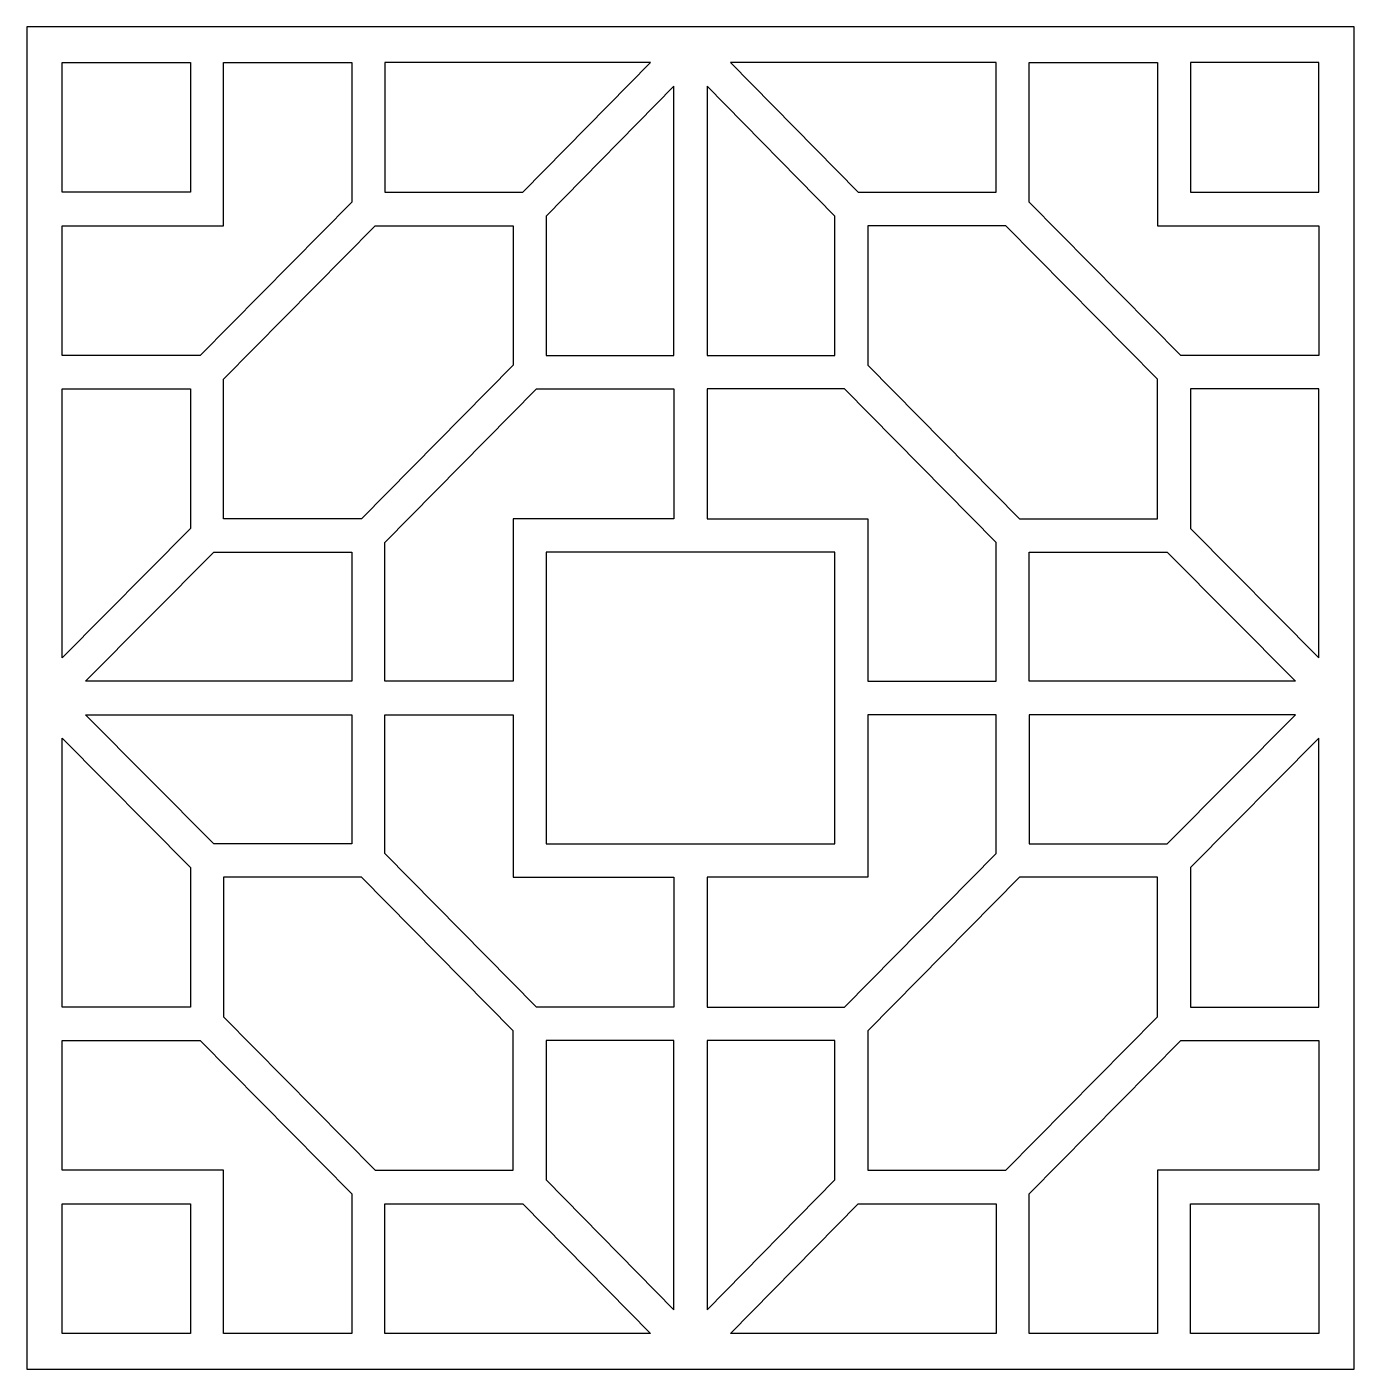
# Model space of a CAD drawing. Header units: centimetres. Extents: x -1.98 to 1.98, y -2 to 2.
import ezdxf

# ---------------------------------------------------------------- set-up
doc = ezdxf.new("R2010")
doc.units = ezdxf.units.CM
doc.header["$MEASUREMENT"] = 0
doc.layers.add('Layer 1', color=7, linetype='Continuous')

msp = doc.modelspace()

# ---------------------------------------------------------------- linework, layer by layer
at = {"layer": 'Layer 1', "color": 177}
for points, knots in [([(-1.97856, 2.00073), (-1.97856, 2.00073), (1.97856, 2.00073), (1.97856, 2.00073), (1.97856, 2.00073), (1.97856, 2.00073), (1.97856, -2.00073), (1.97856, -2.00073), (1.97856, -2.00073), (1.97856, -2.00073), (-1.97856, -2.00073), (-1.97856, -2.00073), (-1.97856, -2.00073), (-1.97856, -2.00073), (-1.97856, 2.00073), (-1.97856, 2.00073), (-1.97856, 2.00073), (-1.97856, 2.00073), (-1.97856, 2.00073), (-1.97856, 2.00073)], [0, 0, 0, 0, 0.1666667, 0.1666667, 0.1666667, 0.1666667, 0.3333333, 0.3333333, 0.3333333, 0.3333333, 0.5, 0.5, 0.5, 0.5, 0.6666667, 0.6666667, 0.6666667, 0.6666667, 1, 1, 1, 1]), ([(-1.87339, 1.50753), (-1.87339, 1.50753), (-1.49082, 1.50753), (-1.49082, 1.50753), (-1.49082, 1.50753), (-1.49082, 1.50753), (-1.49082, 1.89438), (-1.49082, 1.89438), (-1.49082, 1.89438), (-1.49082, 1.89438), (-1.87339, 1.89438), (-1.87339, 1.89438), (-1.87339, 1.89438), (-1.87339, 1.89438), (-1.87339, 1.50753), (-1.87339, 1.50753), (-1.87339, 1.50753), (-1.87339, 1.50753), (-1.87339, 1.50753), (-1.87339, 1.50753)], [0, 0, 0, 0, 0.1666667, 0.1666667, 0.1666667, 0.1666667, 0.3333333, 0.3333333, 0.3333333, 0.3333333, 0.5, 0.5, 0.5, 0.5, 0.6666667, 0.6666667, 0.6666667, 0.6666667, 1, 1, 1, 1]), ([(-1.87339, 1.02097), (-1.87339, 1.02097), (-1.46194, 1.02097), (-1.46194, 1.02097), (-1.46194, 1.02097), (-1.46194, 1.02097), (-1.00966, 1.47833), (-1.00966, 1.47833), (-1.00966, 1.47833), (-1.00966, 1.47833), (-1.00966, 1.89438), (-1.00966, 1.89438), (-1.00966, 1.89438), (-1.00966, 1.89438), (-1.39222, 1.89438), (-1.39222, 1.89438), (-1.39222, 1.89438), (-1.39222, 1.89438), (-1.39222, 1.40783), (-1.39222, 1.40783), (-1.39222, 1.40783), (-1.39222, 1.40783), (-1.87339, 1.40783), (-1.87339, 1.40783), (-1.87339, 1.40783), (-1.87339, 1.40783), (-1.87339, 1.02097), (-1.87339, 1.02097), (-1.87339, 1.02097), (-1.87339, 1.02097), (-1.87339, 1.02097), (-1.87339, 1.02097)], [0, 0, 0, 0, 0.1111111, 0.1111111, 0.1111111, 0.1111111, 0.2222222, 0.2222222, 0.2222222, 0.2222222, 0.3333333, 0.3333333, 0.3333333, 0.3333333, 0.4444444, 0.4444444, 0.4444444, 0.4444444, 0.5555556, 0.5555556, 0.5555556, 0.5555556, 0.6666667, 0.6666667, 0.6666667, 0.6666667, 0.7777778, 0.7777778, 0.7777778, 0.7777778, 1, 1, 1, 1]), ([(-0.91106, 1.50753), (-0.91106, 1.50753), (-0.91106, 1.89438), (-0.91106, 1.89438), (-0.91106, 1.89438), (-0.91106, 1.89438), (-0.11883, 1.89438), (-0.11883, 1.89438), (-0.11883, 1.89438), (-0.11883, 1.89438), (-0.49943, 1.50753), (-0.49943, 1.50753), (-0.49943, 1.50753), (-0.49943, 1.50753), (-0.91106, 1.50753), (-0.91106, 1.50753), (-0.91106, 1.50753), (-0.91106, 1.50753), (-0.91106, 1.50753), (-0.91106, 1.50753)], [0, 0, 0, 0, 0.1666667, 0.1666667, 0.1666667, 0.1666667, 0.3333333, 0.3333333, 0.3333333, 0.3333333, 0.5, 0.5, 0.5, 0.5, 0.6666667, 0.6666667, 0.6666667, 0.6666667, 1, 1, 1, 1]), ([(0.11884, 1.89438), (0.11884, 1.89438), (0.91106, 1.89438), (0.91106, 1.89438), (0.91106, 1.89438), (0.91106, 1.89438), (0.91106, 1.50753), (0.91106, 1.50753), (0.91106, 1.50753), (0.91106, 1.50753), (0.49944, 1.50753), (0.49944, 1.50753), (0.49944, 1.50753), (0.49944, 1.50753), (0.11884, 1.89438), (0.11884, 1.89438), (0.11884, 1.89438), (0.11884, 1.89438), (0.11884, 1.89438), (0.11884, 1.89438)], [0, 0, 0, 0, 0.1666667, 0.1666667, 0.1666667, 0.1666667, 0.3333333, 0.3333333, 0.3333333, 0.3333333, 0.5, 0.5, 0.5, 0.5, 0.6666667, 0.6666667, 0.6666667, 0.6666667, 1, 1, 1, 1]), ([(1.00966, 1.47833), (1.00966, 1.47833), (1.46195, 1.02097), (1.46195, 1.02097), (1.46195, 1.02097), (1.46195, 1.02097), (1.87339, 1.02097), (1.87339, 1.02097), (1.87339, 1.02097), (1.87339, 1.02097), (1.87339, 1.40783), (1.87339, 1.40783), (1.87339, 1.40783), (1.87339, 1.40783), (1.39223, 1.40783), (1.39223, 1.40783), (1.39223, 1.40783), (1.39223, 1.40783), (1.39223, 1.89438), (1.39223, 1.89438), (1.39223, 1.89438), (1.39223, 1.89438), (1.00966, 1.89438), (1.00966, 1.89438), (1.00966, 1.89438), (1.00966, 1.89438), (1.00966, 1.47833), (1.00966, 1.47833), (1.00966, 1.47833), (1.00966, 1.47833), (1.00966, 1.47833), (1.00966, 1.47833)], [0, 0, 0, 0, 0.1111111, 0.1111111, 0.1111111, 0.1111111, 0.2222222, 0.2222222, 0.2222222, 0.2222222, 0.3333333, 0.3333333, 0.3333333, 0.3333333, 0.4444444, 0.4444444, 0.4444444, 0.4444444, 0.5555556, 0.5555556, 0.5555556, 0.5555556, 0.6666667, 0.6666667, 0.6666667, 0.6666667, 0.7777778, 0.7777778, 0.7777778, 0.7777778, 1, 1, 1, 1]), ([(1.49083, 1.50753), (1.49083, 1.50753), (1.49083, 1.89438), (1.49083, 1.89438), (1.49083, 1.89438), (1.49083, 1.89438), (1.87339, 1.89438), (1.87339, 1.89438), (1.87339, 1.89438), (1.87339, 1.89438), (1.87339, 1.50753), (1.87339, 1.50753), (1.87339, 1.50753), (1.87339, 1.50753), (1.49083, 1.50753), (1.49083, 1.50753), (1.49083, 1.50753), (1.49083, 1.50753), (1.49083, 1.50753), (1.49083, 1.50753)], [0, 0, 0, 0, 0.1666667, 0.1666667, 0.1666667, 0.1666667, 0.3333333, 0.3333333, 0.3333333, 0.3333333, 0.5, 0.5, 0.5, 0.5, 0.6666667, 0.6666667, 0.6666667, 0.6666667, 1, 1, 1, 1]), ([(-0.42989, 1.02097), (-0.42989, 1.02097), (-0.42989, 1.43685), (-0.42989, 1.43685), (-0.42989, 1.43685), (-0.42989, 1.43685), (-0.0493, 1.8237), (-0.0493, 1.8237), (-0.0493, 1.8237), (-0.0493, 1.8237), (-0.0493, 1.02097), (-0.0493, 1.02097), (-0.0493, 1.02097), (-0.0493, 1.02097), (-0.42989, 1.02097), (-0.42989, 1.02097), (-0.42989, 1.02097), (-0.42989, 1.02097), (-0.42989, 1.02097), (-0.42989, 1.02097)], [0, 0, 0, 0, 0.1666667, 0.1666667, 0.1666667, 0.1666667, 0.3333333, 0.3333333, 0.3333333, 0.3333333, 0.5, 0.5, 0.5, 0.5, 0.6666667, 0.6666667, 0.6666667, 0.6666667, 1, 1, 1, 1]), ([(0.0493, 1.02097), (0.0493, 1.02097), (0.0493, 1.8237), (0.0493, 1.8237), (0.0493, 1.8237), (0.0493, 1.8237), (0.4299, 1.43685), (0.4299, 1.43685), (0.4299, 1.43685), (0.4299, 1.43685), (0.4299, 1.02097), (0.4299, 1.02097), (0.4299, 1.02097), (0.4299, 1.02097), (0.0493, 1.02097), (0.0493, 1.02097), (0.0493, 1.02097), (0.0493, 1.02097), (0.0493, 1.02097), (0.0493, 1.02097)], [0, 0, 0, 0, 0.1666667, 0.1666667, 0.1666667, 0.1666667, 0.3333333, 0.3333333, 0.3333333, 0.3333333, 0.5, 0.5, 0.5, 0.5, 0.6666667, 0.6666667, 0.6666667, 0.6666667, 1, 1, 1, 1]), ([(-1.39222, 0.53442), (-1.39222, 0.53442), (-0.98077, 0.53442), (-0.98077, 0.53442), (-0.98077, 0.53442), (-0.98077, 0.53442), (-0.52849, 0.99177), (-0.52849, 0.99177), (-0.52849, 0.99177), (-0.52849, 0.99177), (-0.52849, 1.40783), (-0.52849, 1.40783), (-0.52849, 1.40783), (-0.52849, 1.40783), (-0.93994, 1.40783), (-0.93994, 1.40783), (-0.93994, 1.40783), (-0.93994, 1.40783), (-1.39222, 0.95047), (-1.39222, 0.95047), (-1.39222, 0.95047), (-1.39222, 0.95047), (-1.39222, 0.53442), (-1.39222, 0.53442), (-1.39222, 0.53442), (-1.39222, 0.53442), (-1.39222, 0.53442), (-1.39222, 0.53442)], [0, 0, 0, 0, 0.125, 0.125, 0.125, 0.125, 0.25, 0.25, 0.25, 0.25, 0.375, 0.375, 0.375, 0.375, 0.5, 0.5, 0.5, 0.5, 0.625, 0.625, 0.625, 0.625, 0.75, 0.75, 0.75, 0.75, 1, 1, 1, 1]), ([(0.5285, 0.99177), (0.5285, 0.99177), (0.5285, 1.40783), (0.5285, 1.40783), (0.5285, 1.40783), (0.5285, 1.40783), (0.93994, 1.40783), (0.93994, 1.40783), (0.93994, 1.40783), (0.93994, 1.40783), (1.39223, 0.95047), (1.39223, 0.95047), (1.39223, 0.95047), (1.39223, 0.95047), (1.39223, 0.53442), (1.39223, 0.53442), (1.39223, 0.53442), (1.39223, 0.53442), (0.98078, 0.53442), (0.98078, 0.53442), (0.98078, 0.53442), (0.98078, 0.53442), (0.5285, 0.99177), (0.5285, 0.99177), (0.5285, 0.99177), (0.5285, 0.99177), (0.5285, 0.99177), (0.5285, 0.99177)], [0, 0, 0, 0, 0.125, 0.125, 0.125, 0.125, 0.25, 0.25, 0.25, 0.25, 0.375, 0.375, 0.375, 0.375, 0.5, 0.5, 0.5, 0.5, 0.625, 0.625, 0.625, 0.625, 0.75, 0.75, 0.75, 0.75, 1, 1, 1, 1]), ([(-1.87339, 0.12017), (-1.87339, 0.12017), (-1.49082, 0.50503), (-1.49082, 0.50503), (-1.49082, 0.50503), (-1.49082, 0.50503), (-1.49082, 0.92127), (-1.49082, 0.92127), (-1.49082, 0.92127), (-1.49082, 0.92127), (-1.87339, 0.92127), (-1.87339, 0.92127), (-1.87339, 0.92127), (-1.87339, 0.92127), (-1.87339, 0.12017), (-1.87339, 0.12017), (-1.87339, 0.12017), (-1.87339, 0.12017), (-1.87339, 0.12017), (-1.87339, 0.12017)], [0, 0, 0, 0, 0.1666667, 0.1666667, 0.1666667, 0.1666667, 0.3333333, 0.3333333, 0.3333333, 0.3333333, 0.5, 0.5, 0.5, 0.5, 0.6666667, 0.6666667, 0.6666667, 0.6666667, 1, 1, 1, 1]), ([(-0.91106, 0.04985), (-0.91106, 0.04985), (-0.52849, 0.04985), (-0.52849, 0.04985), (-0.52849, 0.04985), (-0.52849, 0.04985), (-0.52849, 0.53442), (-0.52849, 0.53442), (-0.52849, 0.53442), (-0.52849, 0.53442), (-0.0493, 0.53442), (-0.0493, 0.53442), (-0.0493, 0.53442), (-0.0493, 0.53442), (-0.0493, 0.92127), (-0.0493, 0.92127), (-0.0493, 0.92127), (-0.0493, 0.92127), (-0.45877, 0.92127), (-0.45877, 0.92127), (-0.45877, 0.92127), (-0.45877, 0.92127), (-0.91106, 0.46391), (-0.91106, 0.46391), (-0.91106, 0.46391), (-0.91106, 0.46391), (-0.91106, 0.04985), (-0.91106, 0.04985), (-0.91106, 0.04985), (-0.91106, 0.04985), (-0.91106, 0.04985), (-0.91106, 0.04985)], [0, 0, 0, 0, 0.1111111, 0.1111111, 0.1111111, 0.1111111, 0.2222222, 0.2222222, 0.2222222, 0.2222222, 0.3333333, 0.3333333, 0.3333333, 0.3333333, 0.4444444, 0.4444444, 0.4444444, 0.4444444, 0.5555556, 0.5555556, 0.5555556, 0.5555556, 0.6666667, 0.6666667, 0.6666667, 0.6666667, 0.7777778, 0.7777778, 0.7777778, 0.7777778, 1, 1, 1, 1]), ([(0.0493, 0.53442), (0.0493, 0.53442), (0.0493, 0.92127), (0.0493, 0.92127), (0.0493, 0.92127), (0.0493, 0.92127), (0.45878, 0.92127), (0.45878, 0.92127), (0.45878, 0.92127), (0.45878, 0.92127), (0.91106, 0.46391), (0.91106, 0.46391), (0.91106, 0.46391), (0.91106, 0.46391), (0.91106, 0.04985), (0.91106, 0.04985), (0.91106, 0.04985), (0.91106, 0.04985), (0.5285, 0.04985), (0.5285, 0.04985), (0.5285, 0.04985), (0.5285, 0.04985), (0.5285, 0.53442), (0.5285, 0.53442), (0.5285, 0.53442), (0.5285, 0.53442), (0.0493, 0.53442), (0.0493, 0.53442), (0.0493, 0.53442), (0.0493, 0.53442), (0.0493, 0.53442), (0.0493, 0.53442)], [0, 0, 0, 0, 0.1111111, 0.1111111, 0.1111111, 0.1111111, 0.2222222, 0.2222222, 0.2222222, 0.2222222, 0.3333333, 0.3333333, 0.3333333, 0.3333333, 0.4444444, 0.4444444, 0.4444444, 0.4444444, 0.5555556, 0.5555556, 0.5555556, 0.5555556, 0.6666667, 0.6666667, 0.6666667, 0.6666667, 0.7777778, 0.7777778, 0.7777778, 0.7777778, 1, 1, 1, 1]), ([(1.87339, 0.12017), (1.87339, 0.12017), (1.49083, 0.50503), (1.49083, 0.50503), (1.49083, 0.50503), (1.49083, 0.50503), (1.49083, 0.92127), (1.49083, 0.92127), (1.49083, 0.92127), (1.49083, 0.92127), (1.87339, 0.92127), (1.87339, 0.92127), (1.87339, 0.92127), (1.87339, 0.92127), (1.87339, 0.12017), (1.87339, 0.12017), (1.87339, 0.12017), (1.87339, 0.12017), (1.87339, 0.12017), (1.87339, 0.12017)], [0, 0, 0, 0, 0.1666667, 0.1666667, 0.1666667, 0.1666667, 0.3333333, 0.3333333, 0.3333333, 0.3333333, 0.5, 0.5, 0.5, 0.5, 0.6666667, 0.6666667, 0.6666667, 0.6666667, 1, 1, 1, 1]), ([(-1.80348, 0.04985), (-1.80348, 0.04985), (-1.00966, 0.04985), (-1.00966, 0.04985), (-1.00966, 0.04985), (-1.00966, 0.04985), (-1.00966, 0.43471), (-1.00966, 0.43471), (-1.00966, 0.43471), (-1.00966, 0.43471), (-1.42092, 0.43471), (-1.42092, 0.43471), (-1.42092, 0.43471), (-1.42092, 0.43471), (-1.80348, 0.04985), (-1.80348, 0.04985), (-1.80348, 0.04985), (-1.80348, 0.04985), (-1.80348, 0.04985), (-1.80348, 0.04985)], [0, 0, 0, 0, 0.1666667, 0.1666667, 0.1666667, 0.1666667, 0.3333333, 0.3333333, 0.3333333, 0.3333333, 0.5, 0.5, 0.5, 0.5, 0.6666667, 0.6666667, 0.6666667, 0.6666667, 1, 1, 1, 1]), ([(-0.42989, 0.43471), (-0.42989, 0.43471), (0.4299, 0.43471), (0.4299, 0.43471), (0.4299, 0.43471), (0.4299, 0.43471), (0.4299, -0.43471), (0.4299, -0.43471), (0.4299, -0.43471), (0.4299, -0.43471), (-0.42989, -0.43471), (-0.42989, -0.43471), (-0.42989, -0.43471), (-0.42989, -0.43471), (-0.42989, 0.43471), (-0.42989, 0.43471), (-0.42989, 0.43471), (-0.42989, 0.43471), (-0.42989, 0.43471), (-0.42989, 0.43471)], [0, 0, 0, 0, 0.1666667, 0.1666667, 0.1666667, 0.1666667, 0.3333333, 0.3333333, 0.3333333, 0.3333333, 0.5, 0.5, 0.5, 0.5, 0.6666667, 0.6666667, 0.6666667, 0.6666667, 1, 1, 1, 1]), ([(1.00966, 0.04985), (1.00966, 0.04985), (1.80349, 0.04985), (1.80349, 0.04985), (1.80349, 0.04985), (1.80349, 0.04985), (1.42093, 0.43471), (1.42093, 0.43471), (1.42093, 0.43471), (1.42093, 0.43471), (1.00966, 0.43471), (1.00966, 0.43471), (1.00966, 0.43471), (1.00966, 0.43471), (1.00966, 0.04985), (1.00966, 0.04985), (1.00966, 0.04985), (1.00966, 0.04985), (1.00966, 0.04985), (1.00966, 0.04985)], [0, 0, 0, 0, 0.1666667, 0.1666667, 0.1666667, 0.1666667, 0.3333333, 0.3333333, 0.3333333, 0.3333333, 0.5, 0.5, 0.5, 0.5, 0.6666667, 0.6666667, 0.6666667, 0.6666667, 1, 1, 1, 1]), ([(-1.80348, -0.04985), (-1.80348, -0.04985), (-1.42092, -0.43471), (-1.42092, -0.43471), (-1.42092, -0.43471), (-1.42092, -0.43471), (-1.00966, -0.43471), (-1.00966, -0.43471), (-1.00966, -0.43471), (-1.00966, -0.43471), (-1.00966, -0.04985), (-1.00966, -0.04985), (-1.00966, -0.04985), (-1.00966, -0.04985), (-1.80348, -0.04985), (-1.80348, -0.04985), (-1.80348, -0.04985), (-1.80348, -0.04985), (-1.80348, -0.04985), (-1.80348, -0.04985)], [0, 0, 0, 0, 0.1666667, 0.1666667, 0.1666667, 0.1666667, 0.3333333, 0.3333333, 0.3333333, 0.3333333, 0.5, 0.5, 0.5, 0.5, 0.6666667, 0.6666667, 0.6666667, 0.6666667, 1, 1, 1, 1]), ([(-0.45877, -0.92126), (-0.45877, -0.92126), (-0.0493, -0.92126), (-0.0493, -0.92126), (-0.0493, -0.92126), (-0.0493, -0.92126), (-0.0493, -0.53441), (-0.0493, -0.53441), (-0.0493, -0.53441), (-0.0493, -0.53441), (-0.52849, -0.53441), (-0.52849, -0.53441), (-0.52849, -0.53441), (-0.52849, -0.53441), (-0.52849, -0.04985), (-0.52849, -0.04985), (-0.52849, -0.04985), (-0.52849, -0.04985), (-0.91106, -0.04985), (-0.91106, -0.04985), (-0.91106, -0.04985), (-0.91106, -0.04985), (-0.91106, -0.46391), (-0.91106, -0.46391), (-0.91106, -0.46391), (-0.91106, -0.46391), (-0.45877, -0.92126), (-0.45877, -0.92126), (-0.45877, -0.92126), (-0.45877, -0.92126), (-0.45877, -0.92126), (-0.45877, -0.92126)], [0, 0, 0, 0, 0.1111111, 0.1111111, 0.1111111, 0.1111111, 0.2222222, 0.2222222, 0.2222222, 0.2222222, 0.3333333, 0.3333333, 0.3333333, 0.3333333, 0.4444444, 0.4444444, 0.4444444, 0.4444444, 0.5555556, 0.5555556, 0.5555556, 0.5555556, 0.6666667, 0.6666667, 0.6666667, 0.6666667, 0.7777778, 0.7777778, 0.7777778, 0.7777778, 1, 1, 1, 1]), ([(0.0493, -0.92126), (0.0493, -0.92126), (0.0493, -0.53441), (0.0493, -0.53441), (0.0493, -0.53441), (0.0493, -0.53441), (0.5285, -0.53441), (0.5285, -0.53441), (0.5285, -0.53441), (0.5285, -0.53441), (0.5285, -0.04985), (0.5285, -0.04985), (0.5285, -0.04985), (0.5285, -0.04985), (0.91106, -0.04985), (0.91106, -0.04985), (0.91106, -0.04985), (0.91106, -0.04985), (0.91106, -0.46391), (0.91106, -0.46391), (0.91106, -0.46391), (0.91106, -0.46391), (0.45878, -0.92126), (0.45878, -0.92126), (0.45878, -0.92126), (0.45878, -0.92126), (0.0493, -0.92126), (0.0493, -0.92126), (0.0493, -0.92126), (0.0493, -0.92126), (0.0493, -0.92126), (0.0493, -0.92126)], [0, 0, 0, 0, 0.1111111, 0.1111111, 0.1111111, 0.1111111, 0.2222222, 0.2222222, 0.2222222, 0.2222222, 0.3333333, 0.3333333, 0.3333333, 0.3333333, 0.4444444, 0.4444444, 0.4444444, 0.4444444, 0.5555556, 0.5555556, 0.5555556, 0.5555556, 0.6666667, 0.6666667, 0.6666667, 0.6666667, 0.7777778, 0.7777778, 0.7777778, 0.7777778, 1, 1, 1, 1]), ([(1.00966, -0.43471), (1.00966, -0.43471), (1.00966, -0.04985), (1.00966, -0.04985), (1.00966, -0.04985), (1.00966, -0.04985), (1.80349, -0.04985), (1.80349, -0.04985), (1.80349, -0.04985), (1.80349, -0.04985), (1.42093, -0.43471), (1.42093, -0.43471), (1.42093, -0.43471), (1.42093, -0.43471), (1.00966, -0.43471), (1.00966, -0.43471), (1.00966, -0.43471), (1.00966, -0.43471), (1.00966, -0.43471), (1.00966, -0.43471)], [0, 0, 0, 0, 0.1666667, 0.1666667, 0.1666667, 0.1666667, 0.3333333, 0.3333333, 0.3333333, 0.3333333, 0.5, 0.5, 0.5, 0.5, 0.6666667, 0.6666667, 0.6666667, 0.6666667, 1, 1, 1, 1]), ([(-1.87339, -0.92126), (-1.87339, -0.92126), (-1.49082, -0.92126), (-1.49082, -0.92126), (-1.49082, -0.92126), (-1.49082, -0.92126), (-1.49082, -0.50503), (-1.49082, -0.50503), (-1.49082, -0.50503), (-1.49082, -0.50503), (-1.87339, -0.12017), (-1.87339, -0.12017), (-1.87339, -0.12017), (-1.87339, -0.12017), (-1.87339, -0.92126), (-1.87339, -0.92126), (-1.87339, -0.92126), (-1.87339, -0.92126), (-1.87339, -0.92126), (-1.87339, -0.92126)], [0, 0, 0, 0, 0.1666667, 0.1666667, 0.1666667, 0.1666667, 0.3333333, 0.3333333, 0.3333333, 0.3333333, 0.5, 0.5, 0.5, 0.5, 0.6666667, 0.6666667, 0.6666667, 0.6666667, 1, 1, 1, 1]), ([(1.49083, -0.92126), (1.49083, -0.92126), (1.49083, -0.50503), (1.49083, -0.50503), (1.49083, -0.50503), (1.49083, -0.50503), (1.87339, -0.12017), (1.87339, -0.12017), (1.87339, -0.12017), (1.87339, -0.12017), (1.87339, -0.92126), (1.87339, -0.92126), (1.87339, -0.92126), (1.87339, -0.92126), (1.49083, -0.92126), (1.49083, -0.92126), (1.49083, -0.92126), (1.49083, -0.92126), (1.49083, -0.92126), (1.49083, -0.92126)], [0, 0, 0, 0, 0.1666667, 0.1666667, 0.1666667, 0.1666667, 0.3333333, 0.3333333, 0.3333333, 0.3333333, 0.5, 0.5, 0.5, 0.5, 0.6666667, 0.6666667, 0.6666667, 0.6666667, 1, 1, 1, 1]), ([(-0.93994, -1.40782), (-0.93994, -1.40782), (-1.39222, -0.95047), (-1.39222, -0.95047), (-1.39222, -0.95047), (-1.39222, -0.95047), (-1.39222, -0.53441), (-1.39222, -0.53441), (-1.39222, -0.53441), (-1.39222, -0.53441), (-0.98077, -0.53441), (-0.98077, -0.53441), (-0.98077, -0.53441), (-0.98077, -0.53441), (-0.52849, -0.99177), (-0.52849, -0.99177), (-0.52849, -0.99177), (-0.52849, -0.99177), (-0.52849, -1.40782), (-0.52849, -1.40782), (-0.52849, -1.40782), (-0.52849, -1.40782), (-0.93994, -1.40782), (-0.93994, -1.40782), (-0.93994, -1.40782), (-0.93994, -1.40782), (-0.93994, -1.40782), (-0.93994, -1.40782)], [0, 0, 0, 0, 0.125, 0.125, 0.125, 0.125, 0.25, 0.25, 0.25, 0.25, 0.375, 0.375, 0.375, 0.375, 0.5, 0.5, 0.5, 0.5, 0.625, 0.625, 0.625, 0.625, 0.75, 0.75, 0.75, 0.75, 1, 1, 1, 1]), ([(0.5285, -1.40782), (0.5285, -1.40782), (0.5285, -0.99177), (0.5285, -0.99177), (0.5285, -0.99177), (0.5285, -0.99177), (0.98078, -0.53441), (0.98078, -0.53441), (0.98078, -0.53441), (0.98078, -0.53441), (1.39223, -0.53441), (1.39223, -0.53441), (1.39223, -0.53441), (1.39223, -0.53441), (1.39223, -0.95047), (1.39223, -0.95047), (1.39223, -0.95047), (1.39223, -0.95047), (0.93994, -1.40782), (0.93994, -1.40782), (0.93994, -1.40782), (0.93994, -1.40782), (0.5285, -1.40782), (0.5285, -1.40782), (0.5285, -1.40782), (0.5285, -1.40782), (0.5285, -1.40782), (0.5285, -1.40782)], [0, 0, 0, 0, 0.125, 0.125, 0.125, 0.125, 0.25, 0.25, 0.25, 0.25, 0.375, 0.375, 0.375, 0.375, 0.5, 0.5, 0.5, 0.5, 0.625, 0.625, 0.625, 0.625, 0.75, 0.75, 0.75, 0.75, 1, 1, 1, 1]), ([(-1.87339, -1.40782), (-1.87339, -1.40782), (-1.39222, -1.40782), (-1.39222, -1.40782), (-1.39222, -1.40782), (-1.39222, -1.40782), (-1.39222, -1.89438), (-1.39222, -1.89438), (-1.39222, -1.89438), (-1.39222, -1.89438), (-1.00966, -1.89438), (-1.00966, -1.89438), (-1.00966, -1.89438), (-1.00966, -1.89438), (-1.00966, -1.47832), (-1.00966, -1.47832), (-1.00966, -1.47832), (-1.00966, -1.47832), (-1.46194, -1.02097), (-1.46194, -1.02097), (-1.46194, -1.02097), (-1.46194, -1.02097), (-1.87339, -1.02097), (-1.87339, -1.02097), (-1.87339, -1.02097), (-1.87339, -1.02097), (-1.87339, -1.40782), (-1.87339, -1.40782), (-1.87339, -1.40782), (-1.87339, -1.40782), (-1.87339, -1.40782), (-1.87339, -1.40782)], [0, 0, 0, 0, 0.1111111, 0.1111111, 0.1111111, 0.1111111, 0.2222222, 0.2222222, 0.2222222, 0.2222222, 0.3333333, 0.3333333, 0.3333333, 0.3333333, 0.4444444, 0.4444444, 0.4444444, 0.4444444, 0.5555556, 0.5555556, 0.5555556, 0.5555556, 0.6666667, 0.6666667, 0.6666667, 0.6666667, 0.7777778, 0.7777778, 0.7777778, 0.7777778, 1, 1, 1, 1]), ([(-0.0493, -1.82369), (-0.0493, -1.82369), (-0.42989, -1.43684), (-0.42989, -1.43684), (-0.42989, -1.43684), (-0.42989, -1.43684), (-0.42989, -1.02097), (-0.42989, -1.02097), (-0.42989, -1.02097), (-0.42989, -1.02097), (-0.0493, -1.02097), (-0.0493, -1.02097), (-0.0493, -1.02097), (-0.0493, -1.02097), (-0.0493, -1.82369), (-0.0493, -1.82369), (-0.0493, -1.82369), (-0.0493, -1.82369), (-0.0493, -1.82369), (-0.0493, -1.82369)], [0, 0, 0, 0, 0.1666667, 0.1666667, 0.1666667, 0.1666667, 0.3333333, 0.3333333, 0.3333333, 0.3333333, 0.5, 0.5, 0.5, 0.5, 0.6666667, 0.6666667, 0.6666667, 0.6666667, 1, 1, 1, 1]), ([(0.0493, -1.82369), (0.0493, -1.82369), (0.0493, -1.02097), (0.0493, -1.02097), (0.0493, -1.02097), (0.0493, -1.02097), (0.4299, -1.02097), (0.4299, -1.02097), (0.4299, -1.02097), (0.4299, -1.02097), (0.4299, -1.43684), (0.4299, -1.43684), (0.4299, -1.43684), (0.4299, -1.43684), (0.0493, -1.82369), (0.0493, -1.82369), (0.0493, -1.82369), (0.0493, -1.82369), (0.0493, -1.82369), (0.0493, -1.82369)], [0, 0, 0, 0, 0.1666667, 0.1666667, 0.1666667, 0.1666667, 0.3333333, 0.3333333, 0.3333333, 0.3333333, 0.5, 0.5, 0.5, 0.5, 0.6666667, 0.6666667, 0.6666667, 0.6666667, 1, 1, 1, 1]), ([(1.00966, -1.89438), (1.00966, -1.89438), (1.39223, -1.89438), (1.39223, -1.89438), (1.39223, -1.89438), (1.39223, -1.89438), (1.39223, -1.40782), (1.39223, -1.40782), (1.39223, -1.40782), (1.39223, -1.40782), (1.87339, -1.40782), (1.87339, -1.40782), (1.87339, -1.40782), (1.87339, -1.40782), (1.87339, -1.02097), (1.87339, -1.02097), (1.87339, -1.02097), (1.87339, -1.02097), (1.46195, -1.02097), (1.46195, -1.02097), (1.46195, -1.02097), (1.46195, -1.02097), (1.00966, -1.47832), (1.00966, -1.47832), (1.00966, -1.47832), (1.00966, -1.47832), (1.00966, -1.89438), (1.00966, -1.89438), (1.00966, -1.89438), (1.00966, -1.89438), (1.00966, -1.89438), (1.00966, -1.89438)], [0, 0, 0, 0, 0.1111111, 0.1111111, 0.1111111, 0.1111111, 0.2222222, 0.2222222, 0.2222222, 0.2222222, 0.3333333, 0.3333333, 0.3333333, 0.3333333, 0.4444444, 0.4444444, 0.4444444, 0.4444444, 0.5555556, 0.5555556, 0.5555556, 0.5555556, 0.6666667, 0.6666667, 0.6666667, 0.6666667, 0.7777778, 0.7777778, 0.7777778, 0.7777778, 1, 1, 1, 1]), ([(-1.87339, -1.89438), (-1.87339, -1.89438), (-1.49082, -1.89438), (-1.49082, -1.89438), (-1.49082, -1.89438), (-1.49082, -1.89438), (-1.49082, -1.50752), (-1.49082, -1.50752), (-1.49082, -1.50752), (-1.49082, -1.50752), (-1.87339, -1.50752), (-1.87339, -1.50752), (-1.87339, -1.50752), (-1.87339, -1.50752), (-1.87339, -1.89438), (-1.87339, -1.89438), (-1.87339, -1.89438), (-1.87339, -1.89438), (-1.87339, -1.89438), (-1.87339, -1.89438)], [0, 0, 0, 0, 0.1666667, 0.1666667, 0.1666667, 0.1666667, 0.3333333, 0.3333333, 0.3333333, 0.3333333, 0.5, 0.5, 0.5, 0.5, 0.6666667, 0.6666667, 0.6666667, 0.6666667, 1, 1, 1, 1]), ([(-0.91106, -1.89438), (-0.91106, -1.89438), (-0.11883, -1.89438), (-0.11883, -1.89438), (-0.11883, -1.89438), (-0.11883, -1.89438), (-0.49943, -1.50752), (-0.49943, -1.50752), (-0.49943, -1.50752), (-0.49943, -1.50752), (-0.91106, -1.50752), (-0.91106, -1.50752), (-0.91106, -1.50752), (-0.91106, -1.50752), (-0.91106, -1.89438), (-0.91106, -1.89438), (-0.91106, -1.89438), (-0.91106, -1.89438), (-0.91106, -1.89438), (-0.91106, -1.89438)], [0, 0, 0, 0, 0.1666667, 0.1666667, 0.1666667, 0.1666667, 0.3333333, 0.3333333, 0.3333333, 0.3333333, 0.5, 0.5, 0.5, 0.5, 0.6666667, 0.6666667, 0.6666667, 0.6666667, 1, 1, 1, 1]), ([(0.11884, -1.89438), (0.11884, -1.89438), (0.91106, -1.89438), (0.91106, -1.89438), (0.91106, -1.89438), (0.91106, -1.89438), (0.91106, -1.50752), (0.91106, -1.50752), (0.91106, -1.50752), (0.91106, -1.50752), (0.49944, -1.50752), (0.49944, -1.50752), (0.49944, -1.50752), (0.49944, -1.50752), (0.11884, -1.89438), (0.11884, -1.89438), (0.11884, -1.89438), (0.11884, -1.89438), (0.11884, -1.89438), (0.11884, -1.89438)], [0, 0, 0, 0, 0.1666667, 0.1666667, 0.1666667, 0.1666667, 0.3333333, 0.3333333, 0.3333333, 0.3333333, 0.5, 0.5, 0.5, 0.5, 0.6666667, 0.6666667, 0.6666667, 0.6666667, 1, 1, 1, 1]), ([(1.49083, -1.89438), (1.49083, -1.89438), (1.87339, -1.89438), (1.87339, -1.89438), (1.87339, -1.89438), (1.87339, -1.89438), (1.87339, -1.50752), (1.87339, -1.50752), (1.87339, -1.50752), (1.87339, -1.50752), (1.49083, -1.50752), (1.49083, -1.50752), (1.49083, -1.50752), (1.49083, -1.50752), (1.49083, -1.89438), (1.49083, -1.89438), (1.49083, -1.89438), (1.49083, -1.89438), (1.49083, -1.89438), (1.49083, -1.89438)], [0, 0, 0, 0, 0.1666667, 0.1666667, 0.1666667, 0.1666667, 0.3333333, 0.3333333, 0.3333333, 0.3333333, 0.5, 0.5, 0.5, 0.5, 0.6666667, 0.6666667, 0.6666667, 0.6666667, 1, 1, 1, 1])]:
    msp.add_open_spline(points, degree=3, knots=knots, dxfattribs=at)

doc.saveas('drawing.dxf')
